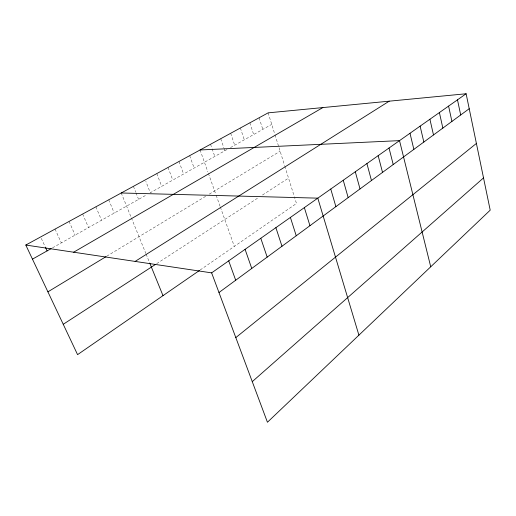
<?xml version="1.0" encoding="UTF-8"?>
<svg xmlns="http://www.w3.org/2000/svg" width="516" height="516" viewBox="0 0 516 516"><rect width="100%" height="100%" fill="white"/><g stroke="black" fill="none" stroke-linecap="round" stroke-linejoin="round"><path stroke-width="0.39" stroke-dasharray="2.58 1.94" d="M200.163 269.984L296.468 203.478L294.565 197.389M156.696 263.65L258.593 197.538M262.489 195.009L288.534 178.11M106.78 256.194L205.942 196.145M209.277 194.126L280.13 151.22M52.503 247.848L146.854 194.706M226.963 149.576L150.291 192.765L145.815 181.31M230.478 147.595L271.732 124.362M41.293 238.334L45.156 246.713M55.057 229.078L61.301 242.894M69.06 221.441L75.104 235.115M82.657 214.024L88.52 227.562M95.879 206.813L101.555 220.216M108.734 199.802L114.242 213.069M121.241 192.984L130.774 216.423M131.367 217.875L145.834 253.453M146.131 254.175L149.64 262.805M133.405 186.34L135.714 192.126M136.005 192.849L138.598 199.357M156.793 173.589L161.682 186.347M168.035 167.455L172.783 180.097M178.988 161.482L183.599 174.002M189.662 155.658L194.151 168.061M200.073 149.975L207.864 171.905M208.387 173.376L215.927 194.603M216.191 195.345L220.113 206.394M220.377 207.122L234.322 246.396M210.534 144.274L211.863 148.073M212.128 148.834L214.779 156.445M220.732 138.707L223.828 147.75M224.086 148.505L224.86 150.762M230.684 133.283L234.69 145.222M240.385 127.987L244.287 139.817M249.86 122.821L253.653 134.541M259.103 117.777L262.799 129.393M268.133 112.856L274.557 133.399M275.022 134.889L284.593 165.501M284.826 166.249L294.326 196.628"/><path stroke-width="0.77" d="M252.266 381.64L483.524 177.904M235.812 337.593L476.397 143.429M218.971 292.52L469.218 108.715M211.631 272.874L466.122 93.757L490.2 210.173L267.436 422.243L211.631 272.874L25.8 245.042L77.574 354.64L199.531 270.423M63.236 324.293L155.368 264.514M135.134 261.412L389.225 101.175M47.911 291.843L106.115 256.594M73.646 252.208L322.861 107.573M32.463 259.142L51.155 248.609M25.8 245.042L268.133 112.856L466.122 93.757M200.073 149.975L399.519 140.629L430.731 266.791M121.241 192.984L317.798 198.15L358.91 335.161M45.479 247.409L47.091 250.899M149.93 263.521L162.998 295.655M228.704 260.857L235.702 280.233M245.074 249.331L251.756 268.436M260.786 238.276L267.172 257.116M275.879 227.653L281.988 246.235M290.392 217.436L296.236 235.773M304.356 207.613L309.948 225.698M330.756 189.03L335.89 206.645M343.243 180.245L348.165 197.628M355.292 171.764L360.02 188.921M366.921 163.578L371.462 180.516M378.157 155.664L382.524 172.396M389.019 148.021L393.211 164.54M409.988 133.263L413.864 149.369M420.114 126.143L423.842 142.042M429.905 119.248L433.498 134.953M439.393 112.572L442.851 128.084M448.585 106.103L451.913 121.428M457.486 99.833L460.698 114.971"/></g></svg>
